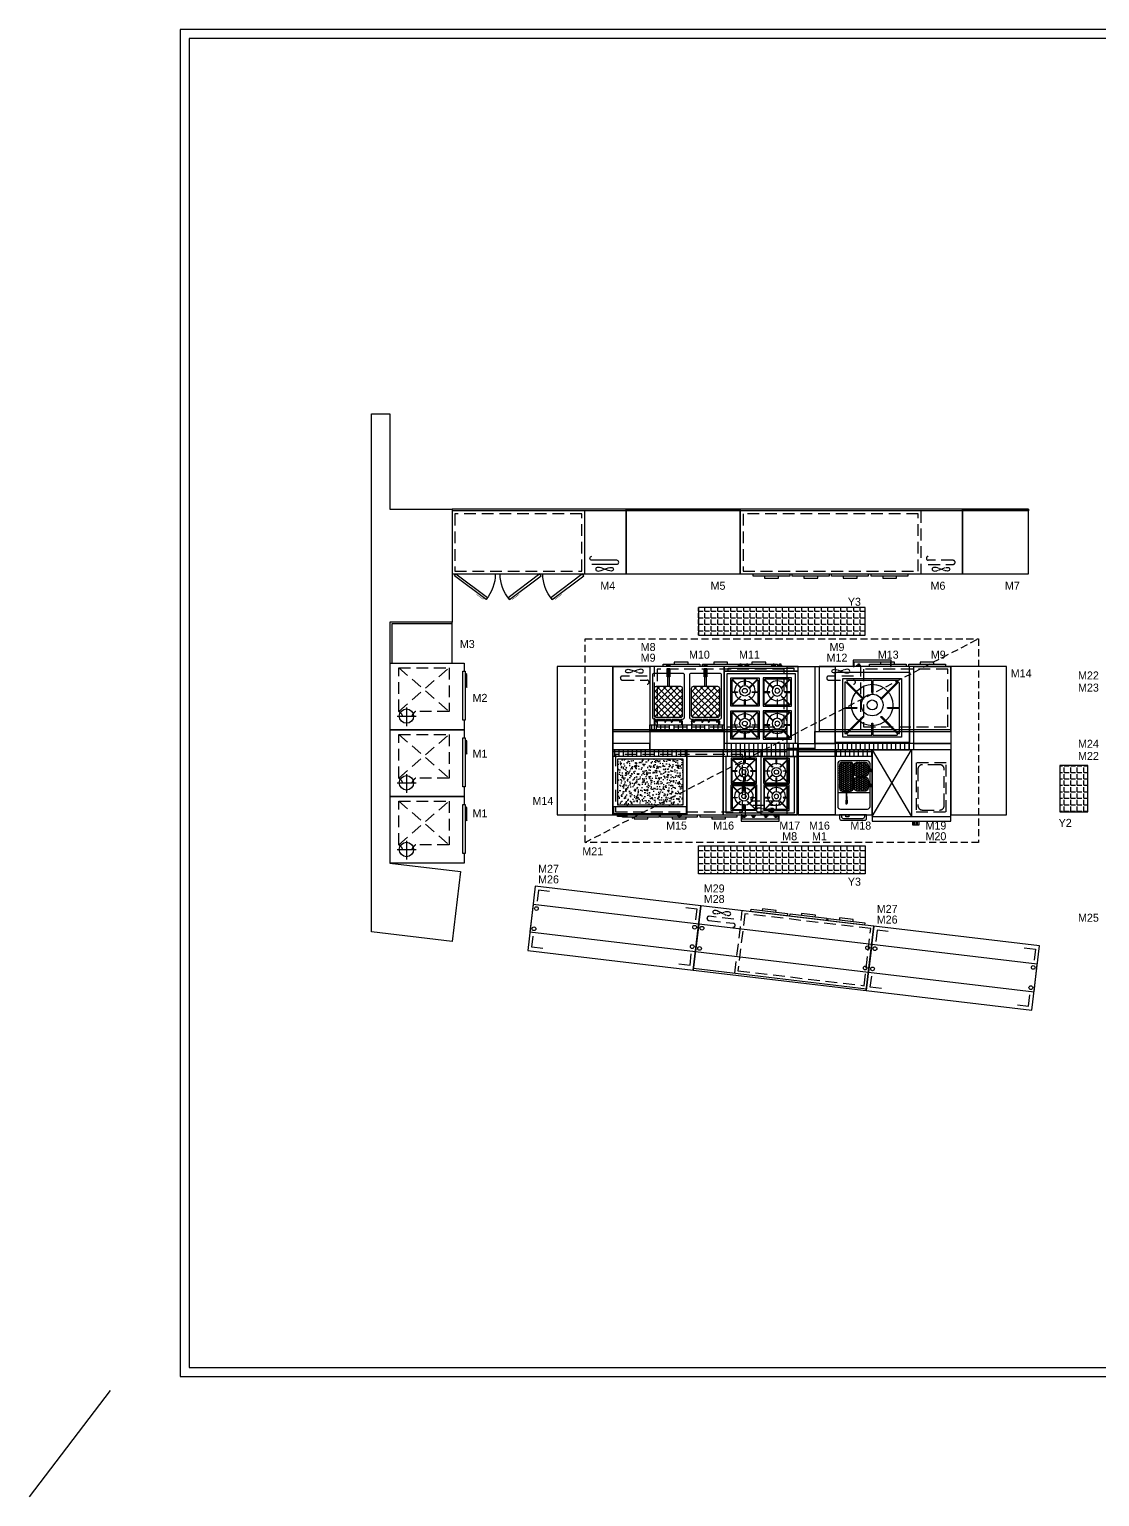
# Model space of a CAD drawing. Header units: millimetres. Extents: x 4701 to 6976, y 222 to 1936.
# Drawn here: x 4701 to 5856, y 222 to 1807 of the extents above; entities that cross this region are included whole.
import ezdxf
from ezdxf.enums import TextEntityAlignment as Align

# ---------------------------------------------------------------- set-up
doc = ezdxf.new("R2010")
doc.units = ezdxf.units.MM
doc.linetypes.add('DASHED', pattern=[19.05, 12.7, -6.35])
doc.linetypes.add('HIDDENX2', pattern=[19.05, 12.7, -6.35])
doc.layers.add('CIHAZ', color=2, linetype='Continuous')
doc.layers.add('S2000-002 Çizgi', color=7, linetype='Continuous')
doc.styles.add('TAKSİM', font='GOTHIC.TTF', dxfattribs={"height": 20})
pattern_1 = [(0, (889.9605, -1210.651), (0, 6.985), [5.08, -1.905]), (90, (889.9605, -1210.651), (-6.985, 4e-16), [5.08, -1.905])]

# ---------------------------------------------------------------- blocks, each defined once
blk = doc.blocks.new('A$C604B7618')
at = {"layer": 'S2000-002 Çizgi'}
blk.add_lwpolyline([(0, 30.57), (30.57, 30.57), (30.57, 0), (0, 0), (0, 30.57)], dxfattribs=at)
blk.add_lwpolyline([(15.55, 29.52), (15.55, 23.44, -0.414214), (15.34, 23.23), (15.23, 23.23, -0.414214), (15.02, 23.44), (15.02, 29.52), (2.68, 29.52, 0.668179), (2.31, 28.63), (10.81, 20.13, -0.810443), (10.38, 19.82), (1.59, 28.61, 0.668179), (1.05, 28.39), (1.05, 15.55), (7.13, 15.55, -0.414214), (7.34, 15.34), (7.34, 15.23, -0.414214), (7.13, 15.02), (1.05, 15.02), (1.05, 2.68, 0.668179), (1.94, 2.31), (10.43, 10.81, -0.810443), (10.75, 10.38), (1.96, 1.59, 0.668179), (2.18, 1.05), (15.02, 1.05), (15.02, 7.13, -0.414214), (15.23, 7.34), (15.34, 7.34, -0.414214), (15.55, 7.13), (15.55, 1.05), (27.88, 1.05, 0.668179), (28.26, 1.94), (19.76, 10.43, -0.810443), (20.19, 10.75), (28.98, 1.96, 0.668179), (29.52, 2.18), (29.52, 15.02), (23.44, 15.02, -0.414214), (23.23, 15.23), (23.23, 15.34, -0.414214), (23.44, 15.55), (29.52, 15.55), (29.52, 28.39, 0.668179), (28.98, 28.61), (20.19, 19.82, -0.810443), (19.76, 20.13), (28.26, 28.63, 0.668179), (27.88, 29.52)], format="xyb", close=True, dxfattribs=at)
for radius in [10.75, 5.66, 2.6]:
    blk.add_circle((15.28, 13.8), radius, dxfattribs=at)
blk = doc.blocks.new('A$Cad775970')
at = {"layer": 'S2000-002 Çizgi'}
h = blk.add_hatch(dxfattribs=at)
h.set_pattern_fill('ANSI31', color=256, scale=1.5, angle=225, style=0)
h.set_pattern_definition([(270, (2688.432, 5823.0087), (4.7625, -1e-15), [])])
h.paths.add_polyline_path([(0, 8), (0, 0), (80, 0), (80, 8)])
blk.add_lwpolyline([(60.5, 90), (60.5, 97), (19.5, 97), (19.5, 90), (20.5, 90), (20.5, 95), (59.5, 95), (59.5, 90), (60.5, 90)], dxfattribs=at)
for points in [[(80, 90), (0, 90), (0, 0), (80, 0)], [(80, 8), (0, 8), (0, 84), (80, 84)], [(27.1, 90), (23.5, 90), (23.5, 91.5), (27.1, 91.5)], [(26.2, 91.5), (24.7, 91.5), (24.7, 92.9), (26.2, 92.9)]]:
    blk.add_lwpolyline(points, close=True, dxfattribs=at)
at = {"layer": 'S2000-002 Çizgi', "xscale": 2.076843880813256, "yscale": 2.076843880813256, "zscale": 2.076843880813256, "rotation": 180}
blk.add_blockref('A$C604B7618', (71.7, 77.1), dxfattribs=at)
blk = doc.blocks.new('A$C063E11E5')
at = {"layer": 'S2000-002 Çizgi'}
h = blk.add_hatch(dxfattribs=at)
h.set_pattern_fill('ANSI31', color=256, scale=1.5, angle=45, style=0)
h.set_pattern_definition([(90, (-3458.603, -4993.7387), (-4.7625, 9e-16), [])])
h.paths.add_polyline_path([(0, 72.6), (0, 65.6), (80, 65.6), (80, 72.6)])
h = blk.add_hatch(color=256, dxfattribs=at)
h.paths.add_polyline_path([(35, 61.8), (35, 62.4), (35, 65.6), (34.4, 65.6), (34.4, 62.4, -0.414214), (33.4, 61.4), (33, 61.4), (33, 60.8), (34, 60.8, 0.414214)])
h.paths.add_polyline_path([(32, 61.4), (24, 61.4), (24, 60.8), (32, 60.8)])
h.paths.add_polyline_path([(23, 61.4), (17, 61.4), (17, 60.8), (23, 60.8)])
h.paths.add_polyline_path([(16, 61.4), (8, 61.4), (8, 60.8), (16, 60.8)])
h.paths.add_polyline_path([(5.6, 62.4), (5.6, 65.6), (5, 65.6), (5, 61.8, 0.414214), (6, 60.8), (6.6, 60.8), (7, 60.8), (7, 61.4), (6.6, 61.4, -0.414214)])
h = blk.add_hatch(color=256, dxfattribs=at)
h.paths.add_polyline_path([(75, 61.8), (75, 62.4), (75, 65.6), (74.4, 65.6), (74.4, 62.4, -0.414214), (73.4, 61.4), (73, 61.4), (73, 60.8), (74, 60.8, 0.414214)])
h.paths.add_polyline_path([(72, 61.4), (64, 61.4), (64, 60.8), (72, 60.8)])
h.paths.add_polyline_path([(63, 61.4), (57, 61.4), (57, 60.8), (63, 60.8)])
h.paths.add_polyline_path([(56, 61.4), (48, 61.4), (48, 60.8), (56, 60.8)])
h.paths.add_polyline_path([(45.6, 62.4), (45.6, 65.6), (45, 65.6), (45, 61.8, 0.414214), (46, 60.8), (46.6, 60.8), (47, 60.8), (47, 61.4), (46.6, 61.4, -0.414214)])
h = blk.add_hatch(dxfattribs=at)
h.set_pattern_fill('ANSI37', color=256, scale=1.5, style=0)
h.set_pattern_definition([(45, (-3527.4763, -4981.5224), (-3.367596, 3.367596), []), (135, (-3527.4763, -4981.5224), (-3.367596, -3.367596), [])])
h.paths.add_polyline_path([(35, 55.8, 0.414214), (33, 57.8), (7, 57.8, 0.414214), (5, 55.8), (5, 26, 0.414214), (7, 24), (33, 24, 0.414214), (35, 26)])
h = blk.add_hatch(dxfattribs=at)
h.set_pattern_fill('ANSI37', color=256, scale=1.5, style=0)
h.set_pattern_definition([(45, (-3487.4763, -4981.5224), (-3.367596, 3.367596), []), (135, (-3487.4763, -4981.5224), (-3.367596, -3.367596), [])])
h.paths.add_polyline_path([(75, 55.8, 0.414214), (73, 57.8), (47, 57.8, 0.414214), (45, 55.8), (45, 26, 0.414214), (47, 24), (73, 24, 0.414214), (75, 26)])
for points in [[(18.5, 14), (21.5, 14), (21.5, 4.8), (18.5, 4.8)], [(58.5, 14), (61.5, 14), (61.5, 4.8), (58.5, 4.8)]]:
    blk.add_hatch(color=256, dxfattribs=at).paths.add_polyline_path(points)
for p, q in [((5, 61.8), (5, 65.6)), ((5, 65.6), (5.6, 65.6)), ((5.6, 65.6), (5.6, 62.4)), ((34.4, 65.6), (34.4, 62.4)), ((35, 65.6), (34.4, 65.6)), ((35, 62.4), (35, 65.6)), ((45, 65.6), (45.6, 65.6)), ((45, 61.8), (45, 65.6)), ((45.6, 65.6), (45.6, 62.4)), ((75, 65.6), (74.4, 65.6)), ((74.4, 65.6), (74.4, 62.4)), ((75, 62.4), (75, 65.6)), ((6.6, 60.8), (6, 60.8)), ((6.6, 61.4), (7, 61.4)), ((7, 60.8), (6.6, 60.8)), ((7, 59.8), (7, 62.3)), ((8, 59.8), (8, 62.3)), ((8, 61.4), (16, 61.4)), ((16, 60.8), (8, 60.8)), ((16, 59.8), (16, 62.3)), ((17, 59.8), (17, 62.3)), ((17, 61.4), (23, 61.4)), ((23, 60.8), (17, 60.8)), ((23, 59.8), (23, 62.3)), ((24, 59.8), (24, 62.3)), ((24, 61.4), (32, 61.4)), ((32, 60.8), (24, 60.8)), ((32, 59.8), (32, 62.3)), ((33, 59.8), (33, 62.3)), ((33, 61.4), (33.4, 61.4)), ((34, 60.8), (33, 60.8)), ((35, 62.4), (35, 61.8)), ((46.6, 60.8), (46, 60.8)), ((46.6, 61.4), (47, 61.4)), ((47, 60.8), (46.6, 60.8)), ((47, 59.8), (47, 62.3)), ((48, 59.8), (48, 62.3)), ((48, 61.4), (56, 61.4)), ((56, 60.8), (48, 60.8)), ((56, 59.8), (56, 62.3)), ((57, 59.8), (57, 62.3)), ((57, 61.4), (63, 61.4)), ((63, 60.8), (57, 60.8)), ((63, 59.8), (63, 62.3)), ((64, 59.8), (64, 62.3)), ((64, 61.4), (72, 61.4)), ((72, 60.8), (64, 60.8)), ((72, 59.8), (72, 62.3)), ((73, 59.8), (73, 62.3)), ((73, 61.4), (73.4, 61.4)), ((74, 60.8), (73, 60.8)), ((75, 62.4), (75, 61.8))]:
    blk.add_line(p, q, dxfattribs=at)
for points in [[(0, 72.6), (80, 72.6), (80, 65.6), (0, 65.6)], [(0, 2.6), (80, 2.6), (80, 72.6), (0, 72.6)], [(19, 24), (19, 14), (21, 14), (21, 24)], [(59, 24), (59, 14), (61, 14), (61, 24)], [(18.4, 2.6), (21.6, 2.6), (21.6, 1.3), (18.4, 1.3)], [(18.5, 14), (21.5, 14), (21.5, 4.8), (18.5, 4.8)], [(19.3, 1.3), (20.7, 1.3), (20.7, 0), (19.3, 0)], [(58.4, 2.6), (61.6, 2.6), (61.6, 1.3), (58.4, 1.3)], [(58.5, 14), (61.5, 14), (61.5, 4.8), (58.5, 4.8)], [(59.3, 1.3), (60.7, 1.3), (60.7, 0), (59.3, 0)]]:
    blk.add_lwpolyline(points, close=True, dxfattribs=at)
for points in [[(29, 9.8), (5, 9.8, -0.414214), (3, 11.8), (3, 57.8, -0.414214), (5, 59.8), (7, 59.8)], [(33, 59.8), (35, 59.8, -0.414214), (37, 57.8), (37, 11.8, -0.414214), (35, 9.8), (29, 9.8)], [(69, 9.8), (45, 9.8, -0.414214), (43, 11.8), (43, 57.8, -0.414214), (45, 59.8), (47, 59.8)], [(73, 59.8), (75, 59.8, -0.414214), (77, 57.8), (77, 11.8, -0.414214), (75, 9.8), (69, 9.8)]]:
    blk.add_lwpolyline(points, format="xyb", dxfattribs=at)
for points in [[(7, 57.8), (33, 57.8, -0.414214), (35, 55.8), (35, 26, -0.414214), (33, 24), (7, 24, -0.414214), (5, 26), (5, 55.8, -0.414214)], [(47, 57.8), (73, 57.8, -0.414214), (75, 55.8), (75, 26, -0.414214), (73, 24), (47, 24, -0.414214), (45, 26), (45, 55.8, -0.414214)]]:
    blk.add_lwpolyline(points, format="xyb", close=True, dxfattribs=at)
for points in [[(8, 59.8), (16, 59.8)], [(17, 59.8), (23, 59.8)], [(24, 59.8), (32, 59.8)], [(48, 59.8), (56, 59.8)], [(57, 59.8), (63, 59.8)], [(64, 59.8), (72, 59.8)]]:
    blk.add_lwpolyline(points, dxfattribs=at)
for centre, radius, start, end in [((6, 61.8), 1, 180, 270), ((6.6, 62.4), 1, 180, 270), ((7.5, 62.3), 0.5, 0, 180), ((16.5, 62.3), 0.5, 0, 180), ((23.5, 62.3), 0.5, 0, 180), ((32.5, 62.3), 0.5, 0, 180), ((33.4, 62.4), 1, 270, 0), ((34, 61.8), 1, 270, 0), ((46, 61.8), 1, 180, 270), ((46.6, 62.4), 1, 180, 270), ((47.5, 62.3), 0.5, 0, 180), ((56.5, 62.3), 0.5, 0, 180), ((63.5, 62.3), 0.5, 0, 180), ((72.5, 62.3), 0.5, 0, 180), ((73.4, 62.4), 1, 270, 0), ((74, 61.8), 1, 270, 0)]:
    blk.add_arc(centre, radius, start, end, dxfattribs=at)
blk = doc.blocks.new('A$C734D7A9C')
at = {"layer": 'CIHAZ', "color": 1}
for p, q in [((24.1, 65.1), (4, 65.1)), ((14.7, 75.3), (14.7, 54.8))]:
    blk.add_line(p, q, dxfattribs=at)
at = {"layer": 'CIHAZ', "color": 5, "linetype": 'DASHED'}
for p, q in [((67, 73.5), (19.8, 19.1)), ((19.8, 73.5), (67, 19.1))]:
    blk.add_line(p, q, dxfattribs=at)
at = {"layer": 'CIHAZ', "color": 5}
for points in [[(63.2, 1.8), (10.4, 1.8), (10.4, 4.3), (63.2, 4.3)], [(61.2, 1.8), (48.6, 1.8), (45.6, 0), (59.6, 0)]]:
    blk.add_lwpolyline(points, close=True, dxfattribs=at)
at = {"layer": 'CIHAZ', "color": 1}
blk.add_circle((14.7, 65.1), 7.76, dxfattribs=at)
at = {"layer": 'S2000-002 Çizgi', "linetype": 'DASHED'}
for p, q in [((19.8, 73.5), (67, 73.5)), ((67, 73.5), (67, 19.1)), ((19.8, 19.1), (19.8, 54.9)), ((67, 19.1), (19.8, 19.1))]:
    blk.add_line(p, q, dxfattribs=at)
at = {"layer": 'S2000-002 Çizgi'}
blk.add_lwpolyline([(10.4, 2.8), (0, 2.8), (0, 82.8), (72, 82.8), (72, 2.8), (63.2, 2.8)], dxfattribs=at)
at = {"layer": 'S2000-002 Çizgi', "linetype": 'DASHED'}
for centre, radius, start, end in [((11.6, 78.1), 9.4, 291.2079, 330.9566), ((11, 49.9), 10.2, 29.6907, 66.7752)]:
    blk.add_arc(centre, radius, start, end, dxfattribs=at)
blk = doc.blocks.new('A$C469D6A64')
at = {"layer": 'S2000-002 Çizgi'}
blk.add_line((188, 72.6), (0, 72.6), dxfattribs=at)
for points in [[(188, 4.6), (188, 74.6), (0, 74.6), (0, 4.6)], [(49.9, 2), (10.3, 2), (10.3, 4.6), (49.9, 4.6)], [(37.8, 2), (22.9, 2), (22.9, 0), (37.8, 0)], [(91.2, 2), (51.6, 2), (51.6, 4.6), (91.2, 4.6)], [(79.1, 2), (64.1, 2), (64.1, 0), (79.1, 0)], [(133.8, 2), (94.2, 2), (94.2, 4.6), (133.8, 4.6)], [(121.7, 2), (106.8, 2), (106.8, 0), (121.7, 0)]]:
    blk.add_lwpolyline(points, close=True, dxfattribs=at)
at = {"layer": 'S2000-002 Çizgi', "linetype": 'DASHED'}
blk.add_lwpolyline([(140, 69.6), (3, 69.6), (3, 7.6), (140, 7.6)], close=True, dxfattribs=at)
blk.add_lwpolyline([(143, 72.6), (143, 4.6)], dxfattribs=at)
for points in [[(177.7, 19.3), (151, 19.3, -1), (151, 23.6)], [(151, 14.9), (177.7, 14.9, 1), (177.7, 19.3)]]:
    blk.add_lwpolyline(points, format="xyb", dxfattribs=at)
at = {"layer": 'S2000-002 Çizgi', "linetype": 'DASHED', "ltscale": 0.1}
blk.add_lwpolyline([(171.6, 7.6), (170.1, 7.8), (168.4, 8.2), (166.5, 8.9), (164.6, 9.6), (162.6, 10.4), (160.8, 11), (159.1, 11.5), (157.6, 11.6), (156.5, 11.5), (155.7, 11), (155.2, 10.4), (155, 9.6), (155.2, 8.9), (155.7, 8.2), (156.5, 7.8), (157.6, 7.6), (159.1, 7.8), (160.8, 8.2), (162.6, 8.9), (164.6, 9.6), (166.5, 10.4), (168.4, 11), (170.1, 11.5), (171.6, 11.6), (172.7, 11.5), (173.5, 11), (174, 10.4), (174.2, 9.6), (174, 8.9), (173.5, 8.2), (172.7, 7.8)], close=True, dxfattribs=at)
blk = doc.blocks.new('A$C65570A91')
at = {"layer": 'S2000-002 Çizgi'}
h = blk.add_hatch(dxfattribs=at)
h.set_pattern_fill('ANSI31', color=256, scale=1.5, angle=45, style=0)
h.set_pattern_definition([(90, (-2508.419, -6408.717), (-4.7625, 9e-16), [])])
h.paths.add_polyline_path([(0, 77), (0, 70), (80, 70), (80, 77)])
for points in [[(80, 70), (0, 70), (0, 77), (80, 77)], [(0, 7), (80, 7), (80, 77), (0, 77)], [(3, 9), (77, 9), (77, 70), (3, 70)], [(21.2, 7), (24.8, 7), (24.8, 5.5), (21.2, 5.5)], [(22.2, 5.5), (23.6, 5.5), (23.6, 4.1), (22.2, 4.1)], [(31, 7), (34.7, 7), (34.7, 5.5), (31, 5.5)], [(32, 5.5), (33.5, 5.5), (33.5, 4.1), (32, 4.1)], [(44.6, 7), (48.2, 7), (48.2, 5.5), (44.6, 5.5)], [(45.5, 5.5), (47, 5.5), (47, 4.1), (45.5, 4.1)], [(55.2, 7), (58.8, 7), (58.8, 5.5), (55.2, 5.5)], [(56.2, 5.5), (57.6, 5.5), (57.6, 4.1), (56.2, 4.1)]]:
    blk.add_lwpolyline(points, close=True, dxfattribs=at)
blk.add_lwpolyline([(19.5, 7), (19.5, 0), (60.5, 0), (60.5, 7), (59.5, 7), (59.5, 2), (20.5, 2), (20.5, 7), (19.5, 7)], dxfattribs=at)
at = {"layer": 'S2000-002 Çizgi', "yscale": 0.8999999999996362}
for p, xscale, zscale in [((36.2, 40.5), -0.8999999999996362, 0.9), ((43.8, 40.5), 0.8999999999996362, 0.8999999999996362)]:
    blk.add_blockref('A$C604B7618', p, dxfattribs=dict(at, xscale=xscale, zscale=zscale))
at = {"layer": 'S2000-002 Çizgi', "yscale": 0.8999999999996362, "rotation": 180}
for p, xscale, zscale in [((36.2, 39.1), 0.8999999999996362, 0.8999999999996362), ((43.8, 39.1), -0.8999999999996362, 0.9)]:
    blk.add_blockref('A$C604B7618', p, dxfattribs=dict(at, xscale=xscale, zscale=zscale))
blk = doc.blocks.new('A$C76C91FAF')
at = {"layer": 'S2000-002 Çizgi'}
h = blk.add_hatch(dxfattribs=at)
h.set_pattern_fill('ANSI31', color=256, scale=1.5, angle=45, style=0)
h.set_pattern_definition([(90, (-4825.414, -5279.878), (-4.7625, 9e-16), [])])
h.paths.add_polyline_path([(80, 65.9), (80, 72.9), (0, 72.9), (0, 65.9)])
h = blk.add_hatch(dxfattribs=at)
h.set_pattern_fill('AR-CONC', color=256, scale=0.05, angle=45, style=0)
h.set_pattern_definition([(95, (-2766.7265, -4986.208), (7.004733, 5.877669), [0.9525, -10.4775]), (40, (-2766.7265, -4986.208), (-8.000894, 5.50885), [0.762, -8.382]), (145.451, (-2766.143, -4985.718), (-0.996108, 11.386512), [0.8095, -8.9045]), (91.1842, (-2768.523, -4984.412), (11.070512, 8.09767), [1.42875, -15.71625]), (141.6356, (-2767.6, -4983.737), (-0.354307, 17.141322), [1.21425, -13.35675]), (36.184, (-2768.523, -4984.412), (-0.35428, 17.14132), [1.143, -12.573]), (66, (-2767.1755, -4983.963), (8.976028, 1.744763), [0.9525, -10.4775]), (11, (-2767.1755, -4983.963), (-4.326996, 8.69706), [0.762, -8.382]), (116.4514, (-2766.4275, -4983.817), (4.649002, 10.441823), [0.8095, -8.9045]), (82.5, (-2766.7265, -4986.2078), (-2.8802735, 3.0986707), [0, -8.2804, 0, -8.509, 0, -8.41375]), (52.5, (-2766.7265, -4986.208), (-1.1794864, 5.90435), [0, -4.8514, 0, -8.0899, 0, -3.20675]), (12.5, (-2768.729, -4988.2104), (4.9963932, 4.5913098), [0, -3.175, 0, -9.906, 0, -13.1445]), (2.5, (-2769.627, -4989.1084), (4.338195, 6.1361196), [0, -4.1275, 0, -6.5786, 0, -9.3345])])
h.paths.add_polyline_path([(75.5, 13.2), (75.5, 63.2), (5.5, 63.2), (5.5, 13.2)])
for points in [[(0, 2.9), (80, 2.9), (80, 72.9), (0, 72.9)], [(0, 72.9), (80, 72.9), (80, 65.9), (0, 65.9)], [(5.5, 63.2), (75.5, 63.2), (75.5, 13.2), (5.5, 13.2)], [(1, 11.9), (79, 11.9), (79, 3.9), (1, 3.9)], [(5, 2.9), (15, 2.9), (15, 0.9), (5, 0.9)], [(70.1, 2.9), (73.7, 2.9), (73.7, 1.5), (70.1, 1.5)], [(71, 1.5), (72.5, 1.5), (72.5, 0), (71, 0)]]:
    blk.add_lwpolyline(points, close=True, dxfattribs=at)
blk = doc.blocks.new('A$C40176E5B')
at = {"layer": 'S2000-002 Çizgi'}
blk.add_line((0, 95.8), (188, 95.8), dxfattribs=at)
for points in [[(0, 27.8), (0, 97.8), (188, 97.8), (188, 27.8)], [(16.4, 30.8), (17.9, 31), (19.6, 31.5), (21.5, 32.1), (23.4, 32.8), (25.4, 33.6), (27.2, 34.2), (28.9, 34.7), (30.4, 34.8), (31.5, 34.7), (32.3, 34.2), (32.8, 33.6), (33, 32.8), (32.8, 32.1), (32.3, 31.5), (31.5, 31), (30.4, 30.8), (28.9, 31), (27.2, 31.5), (25.4, 32.1), (23.4, 32.8), (21.5, 33.6), (19.6, 34.2), (17.9, 34.7), (16.4, 34.8), (15.3, 34.7), (14.5, 34.2), (14, 33.6), (13.8, 32.8), (14, 32.1), (14.5, 31.5), (15.3, 31)], [(80, 0), (45.9, 25.8), (47.4, 27.8), (81.5, 2)], [(125.9, 0), (91.8, 25.8), (93.4, 27.8), (127.5, 2)], [(151.3, 0.2), (185.5, 25.8), (184, 27.8), (149.8, 2.2)]]:
    blk.add_lwpolyline(points, close=True, dxfattribs=at)
blk.add_lwpolyline([(45, 95.8), (45, 27.8)], dxfattribs=at)
at = {"layer": 'S2000-002 Çizgi', "linetype": 'DASHED'}
blk.add_lwpolyline([(48, 92.8), (185, 92.8), (185, 30.8), (48, 30.8)], close=True, dxfattribs=at)
at = {"layer": 'S2000-002 Çizgi'}
for points in [[(37, 38.2), (10.3, 38.2, -1), (10.3, 42.5)], [(10.3, 42.5), (37, 42.5, 1), (37, 46.8)]]:
    blk.add_lwpolyline(points, format="xyb", dxfattribs=at)
at = {"layer": 'S2000-002 Çizgi', "const_width": 0.428}
for points in [[(77.7, 1.7), (76.7, 0.4), (71.1, 4.6), (69.6, 5.7)], [(123.7, 1.7), (122.7, 0.4), (117.1, 4.6), (115.6, 5.7)], [(153.6, 1.8), (154.6, 0.5), (160.2, 4.7), (161.7, 5.8)]]:
    blk.add_lwpolyline(points, dxfattribs=at)
at = {"layer": 'S2000-002 Çizgi'}
for centre, start, end in [((47.4, 27.8), 319.4908, 0), ((93.4, 27.8), 319.4908, 0), ((184, 27.8), 180, 220.245)]:
    blk.add_arc(centre, 42.7, start, end, dxfattribs=at)
blk = doc.blocks.new('A$C5F4B2CA7')
at = {"layer": 'S2000-002 Çizgi'}
h = blk.add_hatch(dxfattribs=at)
h.set_pattern_fill('ANSI31', color=256, scale=1.5, angle=45, style=0)
h.set_pattern_definition([(90, (-3652.638, -4988.124), (-4.7625, 9e-16), [])])
h.paths.add_polyline_path([(40, 69), (40, 76), (0, 76), (0, 69)])
h = blk.add_hatch(dxfattribs=at)
h.set_pattern_fill('HEX', color=256, scale=0.2, style=0)
h.set_pattern_definition([(0, (-3709.3885, -4964.9235), (0, 1.099852), [0.635, -1.27]), (120, (-3709.3885, -4964.9235), (-0.95249977, -0.549926), [0.635, -1.27]), (60, (-3708.7535, -4964.9235), (-0.95249977, 0.549926), [0.635, -1.27])])
h.paths.add_polyline_path([(7.6, 62.5, 0.414214), (4.6, 59.5), (4.6, 34.5, 0.414214), (7.6, 31.5), (16.6, 31.5, 0.414214), (19.6, 34.5), (19.6, 59.5, 0.414214), (16.6, 62.5)])
h = blk.add_hatch(dxfattribs=at)
h.set_pattern_fill('HEX', color=256, scale=0.2, style=0)
h.set_pattern_definition([(180, (3749.6625, -4964.9235), (0, 1.099852), [0.635, -1.27]), (60, (3749.6625, -4964.9235), (0.95249977, -0.549926), [0.635, -1.27]), (120, (3749.0275, -4964.9235), (0.95249977, 0.549926), [0.635, -1.27])])
h.paths.add_polyline_path([(23.6, 62.5, 0.414214), (20.6, 59.5), (20.6, 50.5, 0.414214), (23.6, 47.5), (32.6, 47.5, 0.414214), (35.6, 50.5), (35.6, 59.5, 0.414214), (32.6, 62.5)])
for points in [[(37.8, 52.9, 1), (39.3, 53.6), (37.9, 55.5), (37.1, 55)], [(37.8, 36.8, 1), (39.3, 37.6), (37.9, 39.4), (37.1, 39)], [(11.3, 18.4, 1), (13, 18.4), (12.6, 25.7), (11.7, 25.7)]]:
    blk.add_hatch(color=256, dxfattribs=at).paths.add_polyline_path(points)
h = blk.add_hatch(dxfattribs=at)
h.set_pattern_fill('HEX', color=256, scale=0.2, style=0)
h.set_pattern_definition([(180, (3749.6625, -4980.9235), (0, 1.099852), [0.635, -1.27]), (60, (3749.6625, -4980.9235), (0.95249977, -0.549926), [0.635, -1.27]), (120, (3749.0275, -4980.9235), (0.95249977, 0.549926), [0.635, -1.27])])
h.paths.add_polyline_path([(23.6, 46.5, 0.414214), (20.6, 43.5), (20.6, 34.5, 0.414214), (23.6, 31.5), (32.6, 31.5, 0.414214), (35.6, 34.5), (35.6, 43.5, 0.414214), (32.6, 46.5)])
for p, q in [((37.9, 55.5), (37.1, 55)), ((37.1, 55), (37.8, 52.9)), ((37.9, 55.5), (39.3, 53.6)), ((37.9, 39.4), (37.1, 39)), ((37.1, 39), (37.8, 36.8)), ((37.9, 39.4), (39.3, 37.6)), ((2.7, 30), (11.7, 30)), ((11.7, 25.7), (11.3, 18.4)), ((12.6, 25.7), (11.7, 25.7)), ((12.6, 30), (37.7, 30)), ((12.6, 25.7), (13, 18.4))]:
    blk.add_line(p, q, dxfattribs=at)
for points in [[(0, 6), (40, 6), (40, 76), (0, 76)], [(0, 76), (40, 76), (40, 69), (0, 69)], [(11.5, 6), (14.8, 6), (14.8, 3.7), (11.5, 3.7)]]:
    blk.add_lwpolyline(points, close=True, dxfattribs=at)
for points in [[(37.7, 14), (37.7, 61, 0.414214), (34.7, 64), (5.7, 64, 0.414214), (2.7, 61), (2.7, 23.7)], [(2.7, 23.7), (2.7, 15, 0.414214), (5.7, 12), (34.7, 12, 0.414214), (37.7, 15), (37.7, 23.6)]]:
    blk.add_lwpolyline(points, format="xyb", dxfattribs=at)
for points in [[(7.6, 31.5), (16.6, 31.5, 0.414214), (19.6, 34.5), (19.6, 59.5, 0.414214), (16.6, 62.5), (7.6, 62.5, 0.414214), (4.6, 59.5), (4.6, 34.5, 0.414214)], [(32.6, 47.5), (23.6, 47.5, -0.414214), (20.6, 50.5), (20.6, 59.5, -0.414214), (23.6, 62.5), (32.6, 62.5, -0.414214), (35.6, 59.5), (35.6, 50.5, -0.414214)], [(32.6, 31.5), (23.6, 31.5, -0.414214), (20.6, 34.5), (20.6, 43.5, -0.414214), (23.6, 46.5), (32.6, 46.5, -0.414214), (35.6, 43.5), (35.6, 34.5, -0.414214)], [(6.8, 0), (31.8, 0, 0.414214), (33.8, 2), (33.8, 6), (4.8, 6), (4.8, 2, 0.414214)], [(8.8, 2), (29.8, 2, 0.414214), (31.8, 4), (31.8, 6), (6.8, 6), (6.8, 4, 0.414214)]]:
    blk.add_lwpolyline(points, format="xyb", close=True, dxfattribs=at)
for points in [[(37.9, 55.5), (36.5, 58), (35.7, 57.6), (37.1, 55)], [(35.7, 57.6), (35.7, 52.5), (36.7, 52.5), (36.7, 55.8)], [(35.7, 53.1), (35.7, 52.5)], [(37.9, 39.4), (36.5, 42), (35.7, 41.5), (37.1, 39)], [(35.7, 41.5), (35.7, 36.5), (36.7, 36.5), (36.7, 39.8)], [(35.7, 37.1), (35.7, 36.5)], [(12.6, 25.7), (12.6, 31.5), (11.7, 31.5), (11.7, 25.7)]]:
    blk.add_lwpolyline(points, dxfattribs=at)
for centre, start, end in [((38.5, 53.2), 189.3801, 46.506), ((38.5, 37.2), 189.3801, 46.506), ((12.1, 18.4), 161.437, 18.563)]:
    blk.add_arc(centre, 0.835, start, end, dxfattribs=at)
blk = doc.blocks.new('A$C3a6c74c6')
at = {"ltscale": 3}
for points in [[(40, 0), (0, 0), (0, 70), (40, 70)], [(0, 63), (40, 63), (40, 70), (0, 70)]]:
    blk.add_lwpolyline(points, close=True, dxfattribs=at)
blk = doc.blocks.new('A$C6B106424')
at = {"layer": 'S2000-002 Çizgi'}
h = blk.add_hatch(dxfattribs=at)
h.set_pattern_fill('LINE', color=256, scale=0.5, angle=90, style=0)
h.set_pattern_definition([(90, (-1215.703, -3768.8105), (-1.5875, 1e-16), [])])
h.paths.add_polyline_path([(50.1, 4.3), (43.9, 4.3), (43.9, 0), (50.1, 0)])
for p, q in [((0, 9.3), (42.4, 81.4)), ((0, 81.4), (42.2, 9.3)), ((42.2, 81.4), (42.2, 9.3)), ((0, 9.3), (84.7, 9.3))]:
    blk.add_line(p, q, dxfattribs=at)
for points in [[(0, 4.3), (84.7, 4.3), (84.7, 81.4), (0, 81.4)], [(50.1, 0), (43.9, 0), (43.9, 4.3), (50.1, 4.3)]]:
    blk.add_lwpolyline(points, close=True, dxfattribs=at)
at = {"layer": 'S2000-002 Çizgi', "linetype": 'DASHED'}
blk.add_lwpolyline([(47.2, 67.3), (47.2, 14.3), (79.7, 14.3), (79.7, 67.3)], close=True, dxfattribs=at)
blk.add_lwpolyline([(49.2, 60.3), (49.2, 21.3, 0.414214), (54.2, 16.3), (72.7, 16.3, 0.414214), (77.7, 21.3), (77.7, 60.3, 0.414214), (72.7, 65.3), (54.2, 65.3, 0.414214)], format="xyb", close=True, dxfattribs=at)
blk = doc.blocks.new('A$C634753EC')
at = {"layer": 'S2000-002 Çizgi'}
blk.add_line((240, 72.6), (0, 72.6), dxfattribs=at)
for points in [[(240, 4.6), (240, 74.6), (0, 74.6), (0, 4.6)], [(53.4, 2), (13.8, 2), (13.8, 4.6), (53.4, 4.6)], [(41.3, 2), (26.3, 2), (26.3, 0), (41.3, 0)], [(95.8, 2), (56.2, 2), (56.2, 4.6), (95.8, 4.6)], [(83.7, 2), (68.7, 2), (68.7, 0), (83.7, 0)], [(138.2, 2), (98.6, 2), (98.6, 4.6), (138.2, 4.6)], [(126.1, 2), (111.2, 2), (111.2, 0), (126.1, 0)], [(180.9, 2), (141.3, 2), (141.3, 4.6), (180.9, 4.6)], [(168.7, 2), (153.8, 2), (153.8, 0), (168.7, 0)]]:
    blk.add_lwpolyline(points, close=True, dxfattribs=at)
at = {"layer": 'S2000-002 Çizgi', "linetype": 'DASHED'}
blk.add_lwpolyline([(192, 69.6), (3, 69.6), (3, 7.6), (192, 7.6)], close=True, dxfattribs=at)
blk.add_lwpolyline([(195, 72.6), (195, 4.6)], dxfattribs=at)
for points in [[(229.7, 19.3), (203, 19.3, -1), (203, 23.6)], [(203, 14.9), (229.7, 14.9, 1), (229.7, 19.3)]]:
    blk.add_lwpolyline(points, format="xyb", dxfattribs=at)
at = {"layer": 'S2000-002 Çizgi', "linetype": 'DASHED', "ltscale": 0.1}
blk.add_lwpolyline([(223.6, 7.6), (222.1, 7.8), (220.4, 8.2), (218.5, 8.9), (216.6, 9.6), (214.6, 10.4), (212.8, 11), (211.1, 11.5), (209.6, 11.6), (208.5, 11.5), (207.7, 11), (207.2, 10.4), (207, 9.6), (207.2, 8.9), (207.7, 8.2), (208.5, 7.8), (209.6, 7.6), (211.1, 7.8), (212.8, 8.2), (214.6, 8.9), (216.6, 9.6), (218.5, 10.4), (220.4, 11), (222.1, 11.5), (223.6, 11.6), (224.7, 11.5), (225.5, 11), (226, 10.4), (226.2, 9.6), (226, 8.9), (225.5, 8.2), (224.7, 7.8)], close=True, dxfattribs=at)
blk = doc.blocks.new('A$C0D1719EF')
at = {"layer": 'S2000-002 Çizgi'}
blk.add_line((142, 72.6), (0, 72.6), dxfattribs=at)
for points in [[(142, 4.6), (142, 74.6), (0, 74.6), (0, 4.6)], [(45.2, 2), (5.6, 2), (5.6, 4.6), (45.2, 4.6)], [(33.1, 2), (18.1, 2), (18.1, 0), (33.1, 0)], [(87.8, 2), (48.2, 2), (48.2, 4.6), (87.8, 4.6)], [(75.7, 2), (60.8, 2), (60.8, 0), (75.7, 0)]]:
    blk.add_lwpolyline(points, close=True, dxfattribs=at)
at = {"layer": 'S2000-002 Çizgi', "linetype": 'DASHED'}
blk.add_lwpolyline([(94, 69.6), (3, 69.6), (3, 7.6), (94, 7.6)], close=True, dxfattribs=at)
blk.add_lwpolyline([(97, 72.6), (97, 4.6)], dxfattribs=at)
for points in [[(131.7, 19.3), (105, 19.3, -1), (105, 23.6)], [(105, 14.9), (131.7, 14.9, 1), (131.7, 19.3)]]:
    blk.add_lwpolyline(points, format="xyb", dxfattribs=at)
at = {"layer": 'S2000-002 Çizgi', "linetype": 'DASHED', "ltscale": 0.1}
blk.add_lwpolyline([(125.6, 7.6), (124.1, 7.8), (122.4, 8.2), (120.5, 8.9), (118.6, 9.6), (116.6, 10.4), (114.8, 11), (113.1, 11.5), (111.6, 11.6), (110.5, 11.5), (109.7, 11), (109.2, 10.4), (109, 9.6), (109.2, 8.9), (109.7, 8.2), (110.5, 7.8), (111.6, 7.6), (113.1, 7.8), (114.8, 8.2), (116.6, 8.9), (118.6, 9.6), (120.5, 10.4), (122.4, 11), (124.1, 11.5), (125.6, 11.6), (126.7, 11.5), (127.5, 11), (128, 10.4), (128.2, 9.6), (128, 8.9), (127.5, 8.2), (126.7, 7.8)], close=True, dxfattribs=at)
blk = doc.blocks.new('A$C0E67626B')
at = {"layer": 'S2000-002 Çizgi'}
h = blk.add_hatch(dxfattribs=at)
h.set_pattern_fill('ANSI31', color=256, scale=1.5, angle=45, style=0)
h.set_pattern_definition([(90, (-2444.461, -5730.0927), (-4.7625, 9e-16), [])])
h.paths.add_polyline_path([(80, 85.9), (80, 92.9), (0, 92.9), (0, 85.9)])
for points in [[(0, 7.9), (80, 7.9), (80, 92.9), (0, 92.9)], [(80, 85.9), (0, 85.9), (0, 92.9), (80, 92.9)], [(3, 10.9), (77, 10.9), (77, 85.9), (3, 85.9)], [(0, 2.9), (80, 2.9), (80, 7.9), (0, 7.9)], [(4.5, 7.9), (75.5, 7.9), (75.5, 4.9), (4.5, 4.9)], [(17.9, 2.9), (21.5, 2.9), (21.5, 1.5), (17.9, 1.5)], [(18.8, 1.5), (20.3, 1.5), (20.3, 0), (18.8, 0)], [(24.7, 2.9), (28.4, 2.9), (28.4, 1.5), (24.7, 1.5)], [(25.7, 1.5), (27.1, 1.5), (27.1, 0), (25.7, 0)], [(53.4, 2.9), (57, 2.9), (57, 1.5), (53.4, 1.5)], [(54.4, 1.5), (55.8, 1.5), (55.8, 0), (54.4, 0)], [(60.6, 2.9), (64.2, 2.9), (64.2, 1.5), (60.6, 1.5)], [(61.5, 1.5), (63, 1.5), (63, 0), (61.5, 0)]]:
    blk.add_lwpolyline(points, close=True, dxfattribs=at)
at = {"layer": 'S2000-002 Çizgi', "xscale": -1}
for p in [(37.8, 50.8), (37.8, 15.4)]:
    blk.add_blockref('A$C604B7618', p, dxfattribs=at)
at = {"layer": 'S2000-002 Çizgi'}
for p in [(42.2, 50.8), (42.2, 15.4)]:
    blk.add_blockref('A$C604B7618', p, dxfattribs=at)

msp = doc.modelspace()

# ---------------------------------------------------------------- hatches: boundary and pattern name
h = msp.add_hatch()
h.set_pattern_fill('ANGLE', color=256)
h.set_pattern_definition(pattern_1)
h.paths.add_polyline_path([(5603.2, 1152.5), (5603.2, 1182.5), (5423.2, 1182.5), (5423.2, 1152.5)])
h = msp.add_hatch()
h.set_pattern_fill('ANGLE', color=256)
h.set_pattern_definition([(0, (935.631, -1140.078), (0, 6.985), [5.08, -1.905]), (90, (935.631, -1140.078), (-6.985, 4e-16), [5.08, -1.905])])
h.paths.add_polyline_path([(5843.4, 1011.6), (5813.4, 1011.6), (5813.4, 961.6), (5843.4, 961.6)])
h = msp.add_hatch()
h.set_pattern_fill('ANGLE', color=256)
h.set_pattern_definition(pattern_1)
h.paths.add_polyline_path([(5423.2, 924.8), (5423.2, 894.8), (5603.2, 894.8), (5603.2, 924.8)])

# ---------------------------------------------------------------- linework, layer by layer
for points in [[(5157.4, 1166.6), (5090.4, 1166.6), (5090.4, 906.3), (5166.5, 897.3), (5157.5, 821.7), (5070.4, 832), (5070.4, 1391.5), (5090.4, 1391.5), (5090.4, 1288.6), (5157.4, 1288.6)], [(5345.4, 1218.6), (5468.4, 1218.6), (5468.4, 1288.6), (5345.4, 1288.6)], [(5468.4, 1286.6), (5345.4, 1286.6), (5345.4, 1288.6), (5468.4, 1288.6)], [(5708.4, 1218.6), (5779.4, 1218.6), (5779.4, 1288.6), (5708.4, 1288.6)], [(5779.4, 1286.6), (5708.4, 1286.6), (5708.4, 1288.6), (5779.4, 1288.6)], [(5423.2, 1152.5), (5603.2, 1152.5), (5603.2, 1182.5), (5423.2, 1182.5)], [(5157.4, 1166.6), (5090.4, 1166.6), (5090.4, 1122.3), (5157.4, 1122.3)], [(5370.9, 1028.6), (5330.9, 1028.6), (5330.9, 1118.6), (5370.9, 1118.6)], [(5518.9, 1118.6), (5548.9, 1118.6), (5548.9, 1028.6), (5518.9, 1028.6)], [(5530.9, 1118.6), (5570.9, 1118.6), (5570.9, 1028.6), (5530.9, 1028.6)], [(5655.6, 1118.6), (5695.6, 1118.6), (5695.6, 1028.6), (5655.6, 1028.6)], [(5518.9, 1048.6), (5330.9, 1048.6), (5330.9, 1028.6), (5518.9, 1028.6)], [(5370.9, 1028.6), (5450.9, 1028.6), (5450.9, 1048.6), (5370.9, 1048.6)], [(5548.9, 1048.6), (5695.6, 1048.6), (5695.6, 1035.6), (5548.9, 1035.6)], [(5370.9, 1035.6), (5330.9, 1035.6), (5330.9, 1028.6), (5370.9, 1028.6)], [(5518.9, 1030.6), (5548.9, 1030.6), (5548.9, 1028.6), (5518.9, 1028.6)], [(5530.9, 1035.6), (5570.9, 1035.6), (5570.9, 1028.6), (5530.9, 1028.6)], [(5655.6, 1035.6), (5695.6, 1035.6), (5695.6, 1028.6), (5655.6, 1028.6)], [(5449.9, 1021.6), (5410.1, 1021.6), (5410.1, 1028.6), (5449.9, 1028.6)], [(5410.9, 958.6), (5449.9, 958.6), (5449.9, 1028.6), (5410.9, 1028.6)], [(5530.1, 1028.6), (5570.9, 1028.6), (5570.9, 958.6), (5530.1, 958.6)], [(5610.9, 1026.6), (5530.1, 1026.6), (5530.1, 1028.6), (5610.9, 1028.6)], [(5570.9, 1021.6), (5530.9, 1021.6), (5530.9, 1028.6), (5570.9, 1028.6)], [(5530.9, 958.6), (5610.9, 958.6), (5610.9, 1028.6), (5530.9, 1028.6)], [(5813.4, 961.6), (5843.4, 961.6), (5843.4, 1011.6), (5813.4, 1011.6)], [(5423.2, 924.8), (5603.2, 924.8), (5603.2, 894.8), (5423.2, 894.8)], [(5239, 812), (5417.7, 790.8), (5426, 860.3), (5247.2, 881.5)], [(5241.3, 831.9), (5420.1, 810.7), (5423.6, 840.5), (5244.8, 861.7)], [(5420.1, 810.7), (5606.8, 788.5), (5610.3, 818.3), (5423.6, 840.5)], [(5604.4, 768.7), (5783.1, 747.5), (5791.4, 817), (5612.6, 838.2)], [(5606.8, 788.5), (5785.5, 767.3), (5789, 797.1), (5610.3, 818.3)]]:
    msp.add_lwpolyline(points, close=True)
for points in [[(5157.4, 1164.6), (5092.4, 1164.6), (5092.4, 1122.3)], [(5262.7, 875.7), (5250.7, 877.1), (5249.3, 865.1)], [(5409.6, 858.2), (5421.5, 856.8), (5420.1, 844.9)], [(5255.4, 814.1), (5243.4, 815.5), (5244.8, 827.5)], [(5628.1, 832.3), (5616.1, 833.7), (5614.7, 821.8)], [(5402.2, 797.6), (5414.2, 796.2), (5415.6, 808.2)], [(5775, 814.9), (5786.9, 813.5), (5785.5, 801.5)], [(5620.8, 770.8), (5608.8, 772.2), (5610.3, 784.1)], [(5767.7, 753.3), (5779.6, 751.9), (5781.1, 763.9)]]:
    msp.add_lwpolyline(points)
at = {"ltscale": 3}
for points in [[(5270.9, 958.6), (5330.9, 958.6), (5330.9, 1118.6), (5270.9, 1118.6)], [(5695.6, 958.6), (5755.6, 958.6), (5755.6, 1118.6), (5695.6, 1118.6)]]:
    msp.add_lwpolyline(points, close=True, dxfattribs=at)
for centre in [(5248.4, 857.2), (5245.8, 835.4), (5419.2, 837), (5427.1, 836), (5416.6, 816.1), (5424.5, 814.2), (5605.8, 814.8), (5613.8, 813.9), (5603.3, 793), (5611.2, 792), (5784.6, 793.6), (5782, 771.8)]:
    msp.add_circle(centre, 2)
at = {"layer": 'S2000-002 Çizgi', "color": 1, "linetype": 'HIDDENX2', "ltscale": 0.6}
msp.add_line((5300.9, 928.6), (5725.6, 1148.6), dxfattribs=at)
at = {"layer": 'S2000-002 Çizgi'}
msp.add_line((4701.2, 222.1), (4788.8, 336.7), dxfattribs=at)
for points in [[(4863.8, 351.7), (6873.8, 351.7), (6873.8, 1806.7), (4863.8, 1806.7)], [(4873.8, 361.7), (6863.8, 361.7), (6863.8, 1796.7), (4873.8, 1796.7)]]:
    msp.add_lwpolyline(points, close=True, dxfattribs=at)
at = {"layer": 'S2000-002 Çizgi', "color": 1, "linetype": 'HIDDENX2', "ltscale": 0.6}
msp.add_lwpolyline([(5300.9, 1148.6), (5725.6, 1148.6), (5725.6, 928.6), (5300.9, 928.6)], close=True, dxfattribs=at)

# ---------------------------------------------------------------- block references
msp.add_blockref('A$Cad775970', (5570.9, 1028.6))
at = {"ltscale": 3}
msp.add_blockref('A$C3a6c74c6', (5490.9, 958.6), dxfattribs=at)
at = {"layer": 'S2000-002 Çizgi', "xscale": -1}
msp.add_blockref('A$C40176E5B', (5345.4, 1190.8), dxfattribs=at)
at = {"layer": 'S2000-002 Çizgi'}
for name, p in [('A$C634753EC', (5468.4, 1214)), ('A$C469D6A64', (5330.9, 954)), ('A$C76C91FAF', (5330.9, 955.7)), ('A$C65570A91', (5449.9, 951.6)), ('A$C5F4B2CA7', (5570.9, 952.6)), ('A$C6B106424', (5610.9, 947.3))]:
    msp.add_blockref(name, p, dxfattribs=at)
for name, p, rotation in [('A$C734D7A9C', (5173.3, 1050.3), 90), ('A$C469D6A64', (5518.9, 1123.2), 180), ('A$C063E11E5', (5450.9, 1121.3), 180), ('A$C0E67626B', (5530.9, 1121.6), 180), ('A$C0D1719EF', (5695.6, 1123.2), 180), ('A$C734D7A9C', (5173.3, 978.3), 90), ('A$C734D7A9C', (5173.3, 906.3), 90), ('A$C469D6A64', (5613.2, 842.7), 173.2349611645101)]:
    msp.add_blockref(name, p, dxfattribs=dict(at, rotation=rotation))

# ---------------------------------------------------------------- texts
at = {"style": 'TAKSİM'}
for s, p in [('M4', (5325.4, 1201.5)), ('M5', (5444.4, 1201.5)), ('M6', (5681.8, 1201.5)), ('M7', (5762.1, 1201.5)), ('Y3', (5591.6, 1184.2)), ('M3', (5173.8, 1138.6)), ('M8', (5369, 1135.3)), ('M9', (5572.8, 1135.3)), ('M9', (5369, 1123.8)), ('M10', (5424.3, 1127.1)), ('M11', (5478.3, 1127.1)), ('M12', (5572.8, 1123.8)), ('M13', (5628.1, 1127.1)), ('M9', (5682.1, 1127.1)), ('M14', (5771.6, 1106.9)), ('M22', (5844.2, 1104.6)), ('M23', (5844.2, 1091.5)), ('M2', (5187.5, 1080.4)), ('M24', (5844.2, 1030.8)), ('M1', (5187.5, 1020.2)), ('M22', (5844.2, 1017.7)), ('M14', (5255.4, 969.1)), ('M1', (5187.5, 955.7)), ('M15', (5399.7, 942.5)), ('M16', (5450.5, 942.5)), ('M17', (5521.8, 942.5)), ('M16', (5553.9, 942.5)), ('M18', (5598.5, 942.5)), ('M19', (5679.6, 942.5)), ('Y2', (5819.1, 945.4)), ('M8', (5521.8, 931)), ('M1', (5553.9, 931)), ('M20', (5679.6, 931)), ('M21', (5309.2, 914.7)), ('M27', (5261.5, 895.8)), ('M26', (5261.5, 884.4)), ('Y3', (5591.6, 881.9)), ('M29', (5440.3, 874.6)), ('M28', (5440.3, 863.2)), ('M27', (5627, 852.5)), ('M26', (5627, 841)), ('M25', (5844.2, 843))]:
    msp.add_text(s, height=8.64, dxfattribs=at).set_placement(p, align=Align.CENTER)

doc.saveas('drawing.dxf')
